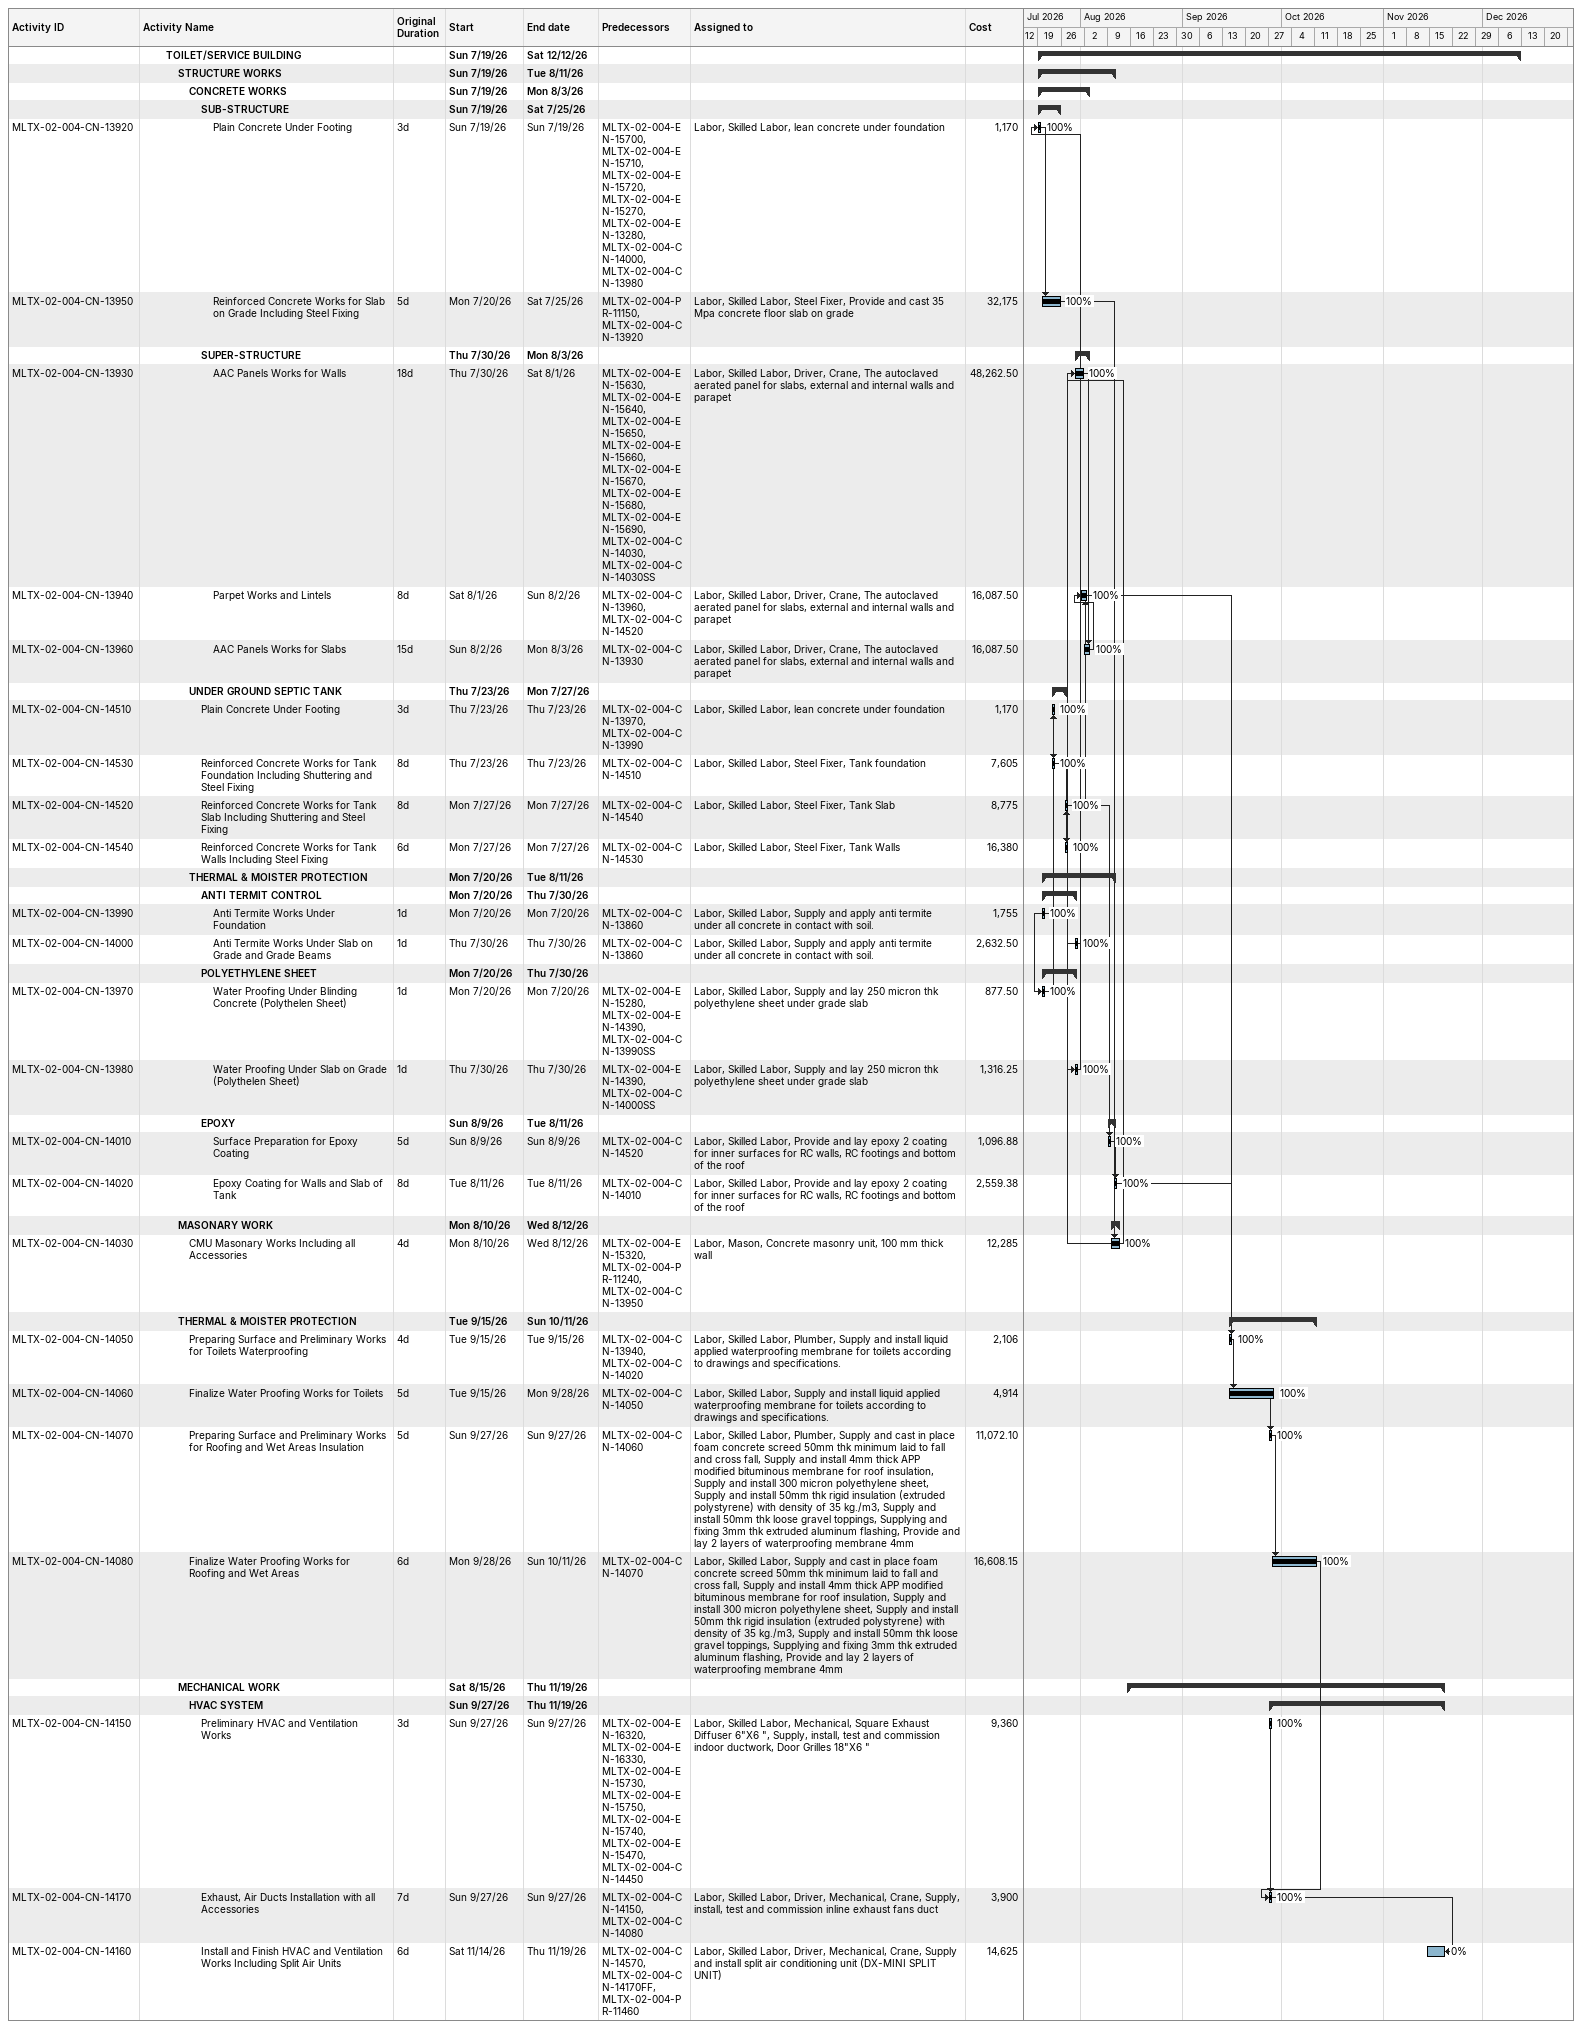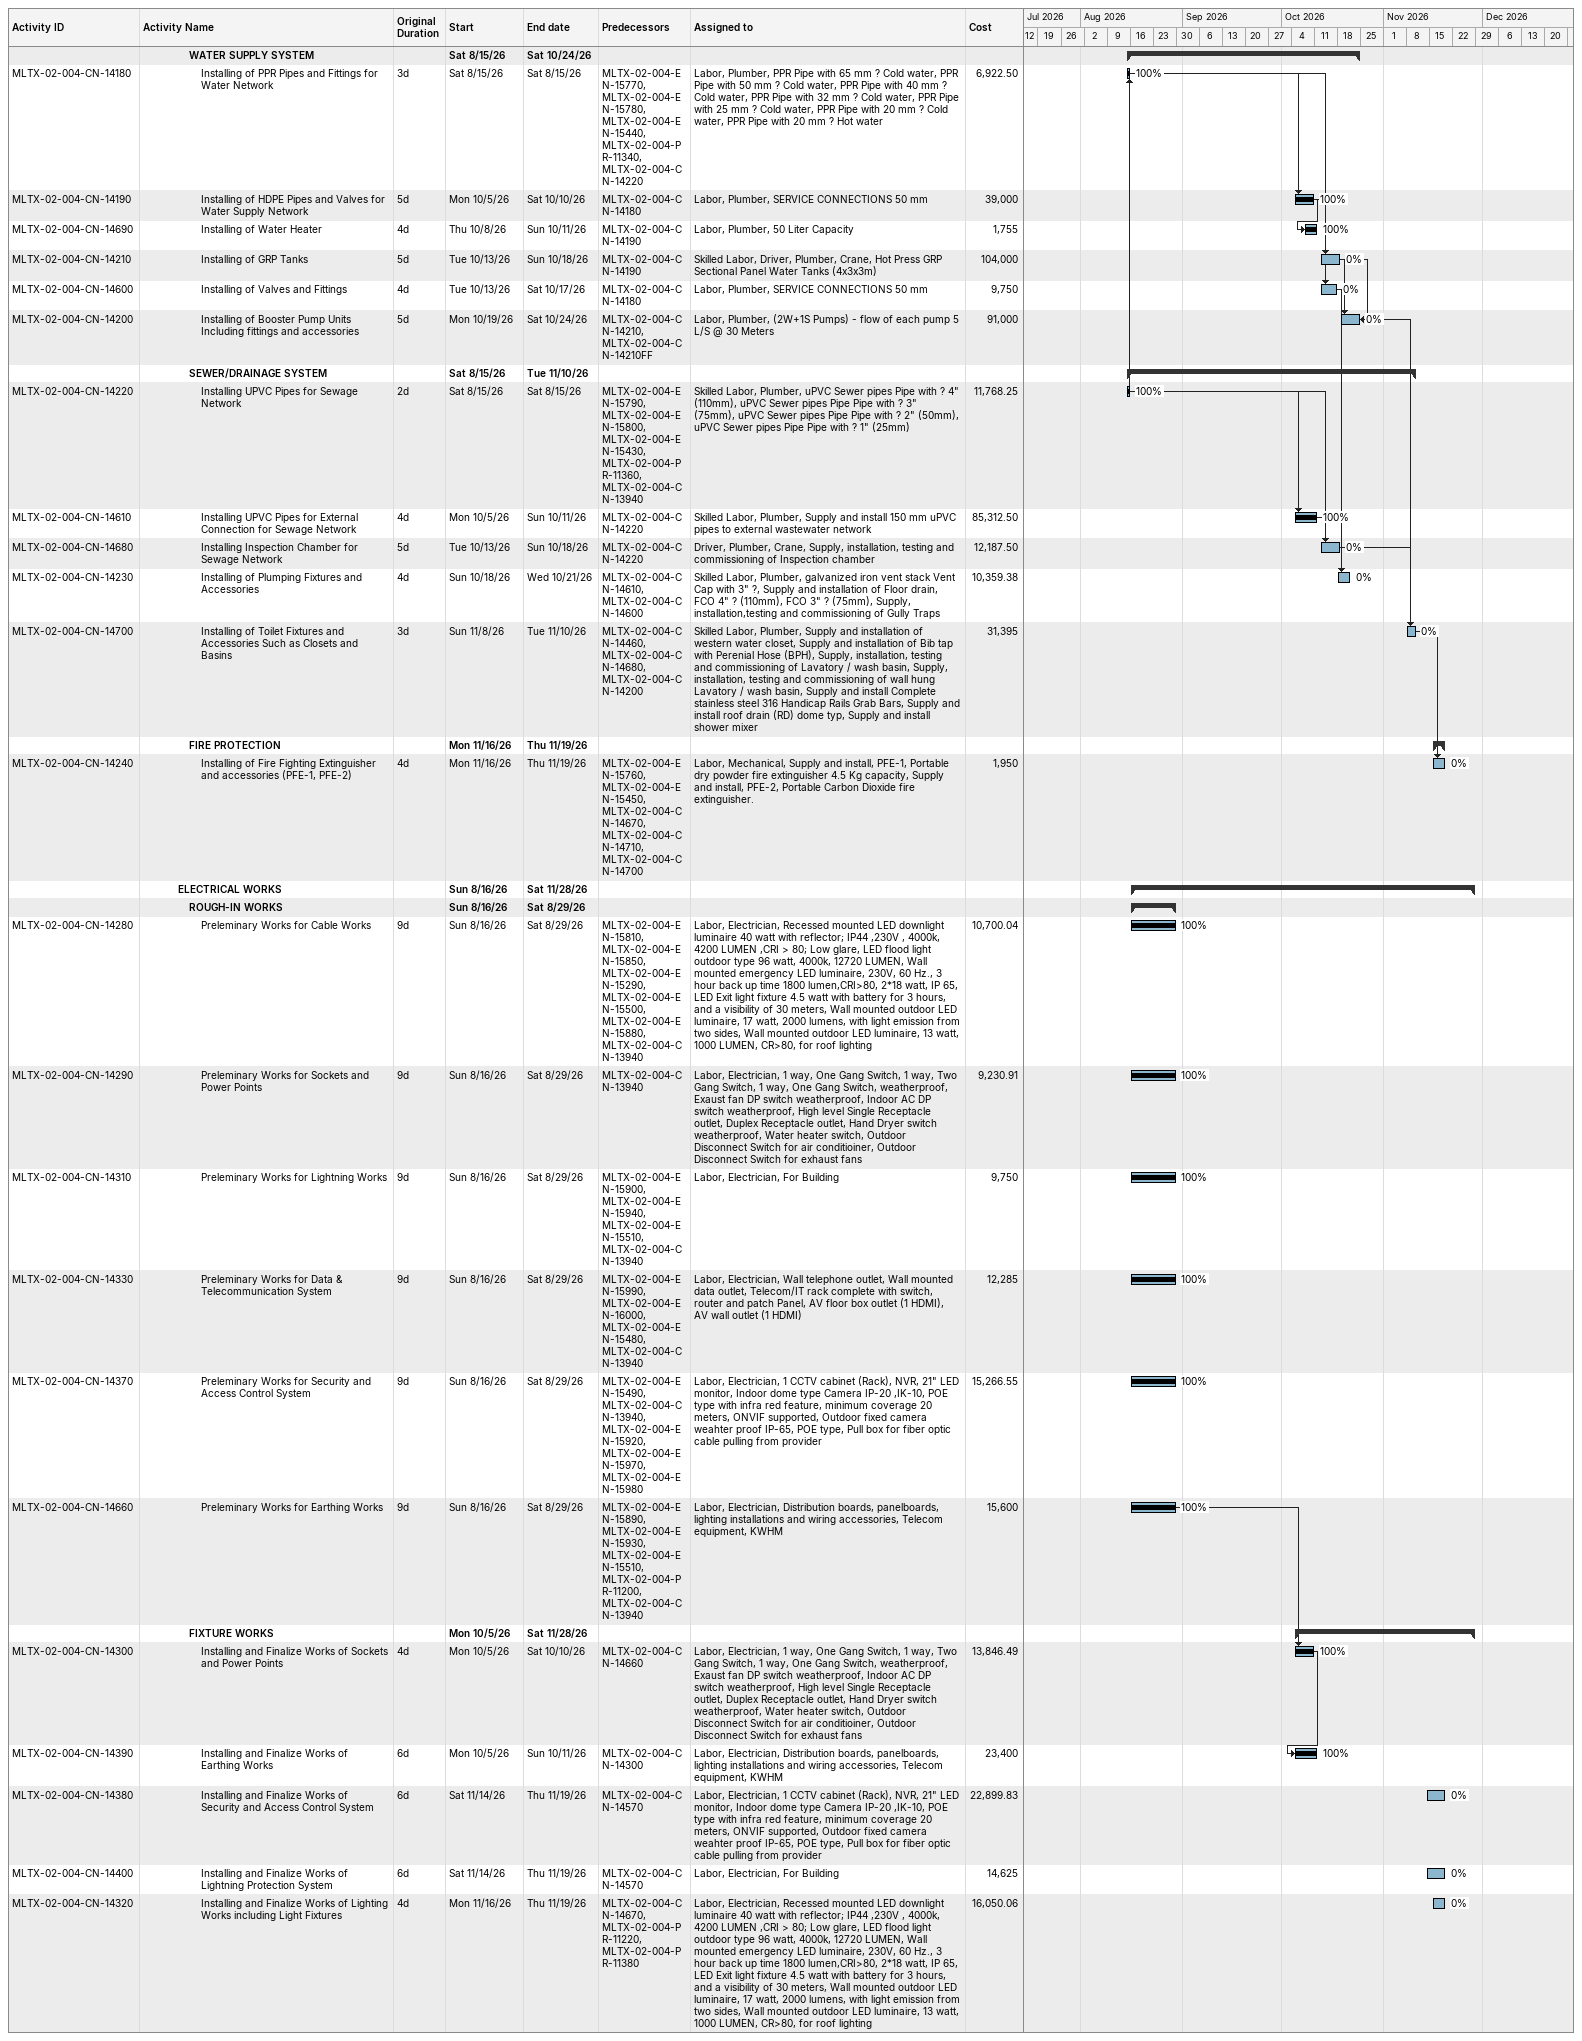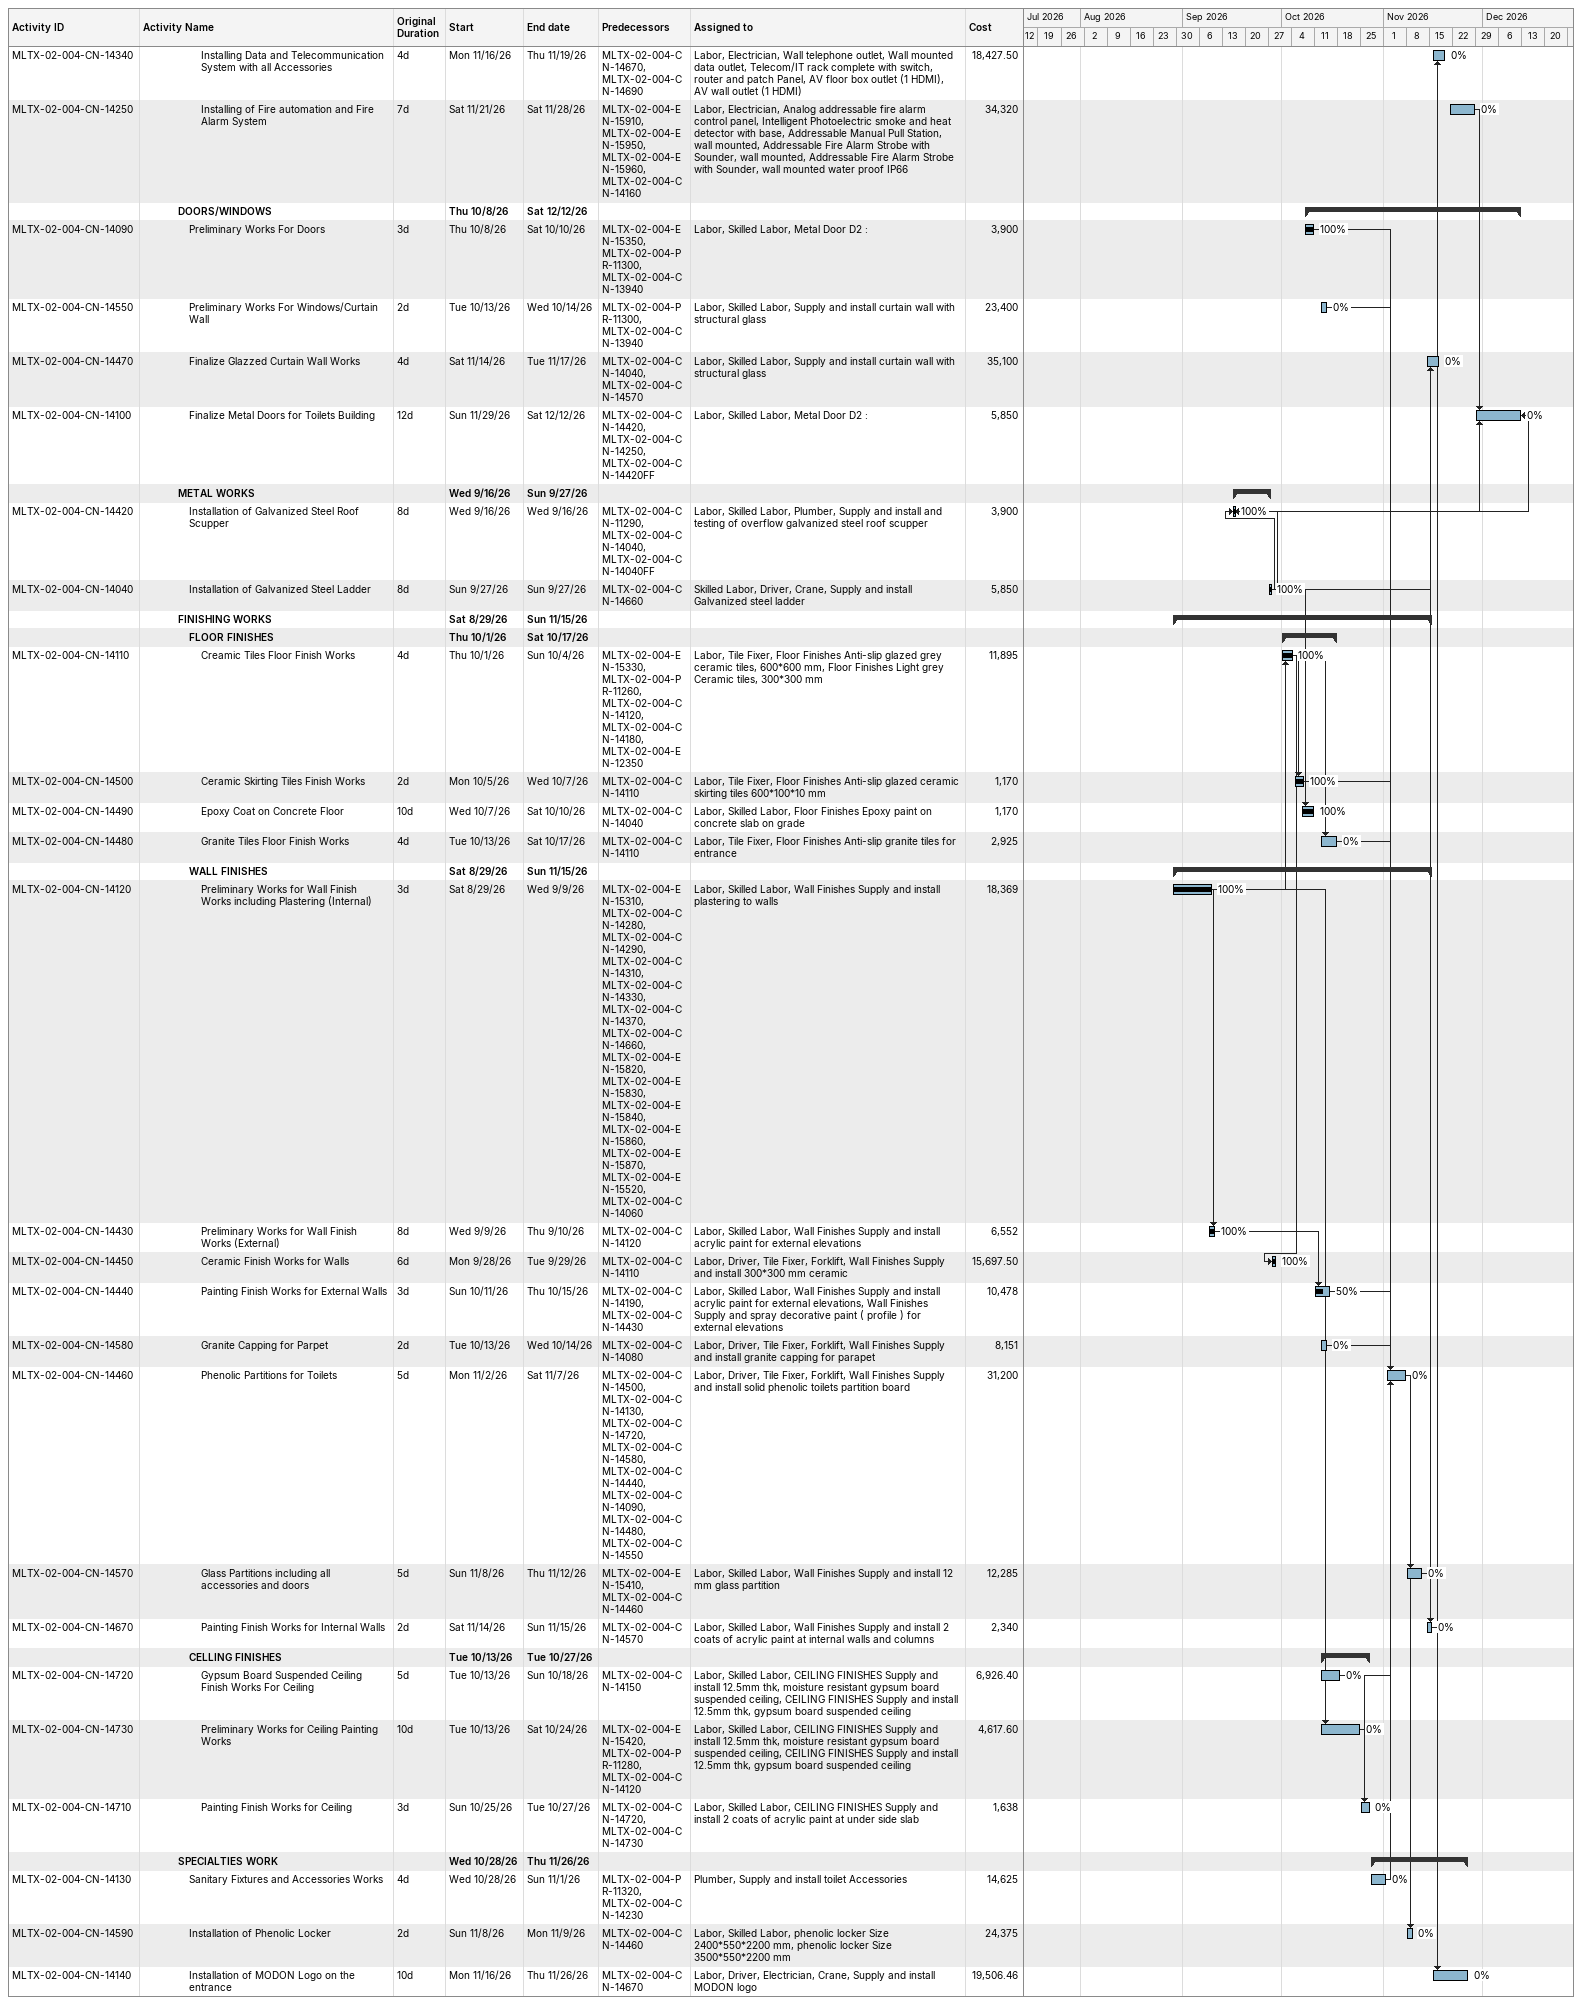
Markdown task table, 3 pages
| ID | Level | Task | Original duration | Start | Finish | Predecessors | Resources | % complete | Cost |
|---|---|---|---|---|---|---|---|---|---|
|  | 3 | **TOILET/SERVICE BUILDING** |  | 2026-07-19 | 2026-12-12 |  |  |  |  |
|  | 4 | **STRUCTURE WORKS** |  | 2026-07-19 | 2026-08-11 |  |  |  |  |
|  | 5 | **CONCRETE WORKS** |  | 2026-07-19 | 2026-08-03 |  |  |  |  |
|  | 6 | **SUB-STRUCTURE** |  | 2026-07-19 | 2026-07-25 |  |  |  |  |
| MLTX-02-004-CN-13920 | 7 | Plain Concrete Under Footing | 3d | 2026-07-19 | 2026-07-19 | MLTX-02-004-EN-15700, MLTX-02-004-EN-15710, MLTX-02-004-EN-15720, MLTX-02-004-EN-15270, MLTX-02-004-EN-13280, MLTX-02-004-CN-14000, MLTX-02-004-CN-13980 | Labor, Skilled Labor, lean concrete under foundation | 100 | 1170 |
| MLTX-02-004-CN-13950 | 7 | Reinforced Concrete Works for Slab on Grade Including Steel Fixing | 5d | 2026-07-20 | 2026-07-25 | MLTX-02-004-PR-11150, MLTX-02-004-CN-13920 | Labor, Skilled Labor, Steel Fixer, Provide and cast 35 Mpa concrete floor slab on grade | 100 | 32175 |
|  | 6 | **SUPER-STRUCTURE** |  | 2026-07-30 | 2026-08-03 |  |  |  |  |
| MLTX-02-004-CN-13930 | 7 | AAC Panels Works for Walls | 18d | 2026-07-30 | 2026-08-01 | MLTX-02-004-EN-15630, MLTX-02-004-EN-15640, MLTX-02-004-EN-15650, MLTX-02-004-EN-15660, MLTX-02-004-EN-15670, MLTX-02-004-EN-15680, MLTX-02-004-EN-15690, MLTX-02-004-CN-14030, MLTX-02-004-CN-14030SS | Labor, Skilled Labor, Driver, Crane, The autoclaved aerated panel for slabs, external and internal walls and parapet | 100 | 48262.50 |
| MLTX-02-004-CN-13940 | 7 | Parpet Works and Lintels | 8d | 2026-08-01 | 2026-08-02 | MLTX-02-004-CN-13960, MLTX-02-004-CN-14520 | Labor, Skilled Labor, Driver, Crane, The autoclaved aerated panel for slabs, external and internal walls and parapet | 100 | 16087.50 |
| MLTX-02-004-CN-13960 | 7 | AAC Panels Works for Slabs | 15d | 2026-08-02 | 2026-08-03 | MLTX-02-004-CN-13930 | Labor, Skilled Labor, Driver, Crane, The autoclaved aerated panel for slabs, external and internal walls and parapet | 100 | 16087.50 |
|  | 5 | **UNDER GROUND SEPTIC TANK** |  | 2026-07-23 | 2026-07-27 |  |  |  |  |
| MLTX-02-004-CN-14510 | 6 | Plain Concrete Under Footing | 3d | 2026-07-23 | 2026-07-23 | MLTX-02-004-CN-13970, MLTX-02-004-CN-13990 | Labor, Skilled Labor, lean concrete under foundation | 100 | 1170 |
| MLTX-02-004-CN-14530 | 6 | Reinforced Concrete Works for Tank Foundation Including Shuttering and Steel Fixing | 8d | 2026-07-23 | 2026-07-23 | MLTX-02-004-CN-14510 | Labor, Skilled Labor, Steel Fixer, Tank foundation | 100 | 7605 |
| MLTX-02-004-CN-14520 | 6 | Reinforced Concrete Works for Tank Slab Including Shuttering and Steel Fixing | 8d | 2026-07-27 | 2026-07-27 | MLTX-02-004-CN-14540 | Labor, Skilled Labor, Steel Fixer, Tank Slab | 100 | 8775 |
| MLTX-02-004-CN-14540 | 6 | Reinforced Concrete Works for Tank Walls Including Steel Fixing | 6d | 2026-07-27 | 2026-07-27 | MLTX-02-004-CN-14530 | Labor, Skilled Labor, Steel Fixer, Tank Walls | 100 | 16380 |
|  | 5 | **THERMAL & MOISTER PROTECTION** |  | 2026-07-20 | 2026-08-11 |  |  |  |  |
|  | 6 | **ANTI TERMIT CONTROL** |  | 2026-07-20 | 2026-07-30 |  |  |  |  |
| MLTX-02-004-CN-13990 | 7 | Anti Termite Works Under Foundation | 1d | 2026-07-20 | 2026-07-20 | MLTX-02-004-CN-13860 | Labor, Skilled Labor, Supply and apply anti termite under all concrete in contact with soil. | 100 | 1755 |
| MLTX-02-004-CN-14000 | 7 | Anti Termite Works Under Slab on Grade and Grade Beams | 1d | 2026-07-30 | 2026-07-30 | MLTX-02-004-CN-13860 | Labor, Skilled Labor, Supply and apply anti termite under all concrete in contact with soil. | 100 | 2632.50 |
|  | 6 | **POLYETHYLENE SHEET** |  | 2026-07-20 | 2026-07-30 |  |  |  |  |
| MLTX-02-004-CN-13970 | 7 | Water Proofing Under Blinding Concrete (Polythelen Sheet) | 1d | 2026-07-20 | 2026-07-20 | MLTX-02-004-EN-15280, MLTX-02-004-EN-14390, MLTX-02-004-CN-13990SS | Labor, Skilled Labor, Supply and lay 250 micron thk polyethylene sheet under grade slab | 100 | 877.50 |
| MLTX-02-004-CN-13980 | 7 | Water Proofing Under Slab on Grade (Polythelen Sheet) | 1d | 2026-07-30 | 2026-07-30 | MLTX-02-004-EN-14390, MLTX-02-004-CN-14000SS | Labor, Skilled Labor, Supply and lay 250 micron thk polyethylene sheet under grade slab | 100 | 1316.25 |
|  | 6 | **EPOXY** |  | 2026-08-09 | 2026-08-11 |  |  |  |  |
| MLTX-02-004-CN-14010 | 7 | Surface Preparation for Epoxy Coating | 5d | 2026-08-09 | 2026-08-09 | MLTX-02-004-CN-14520 | Labor, Skilled Labor, Provide and lay epoxy 2 coating for inner surfaces for RC walls, RC footings and bottom of the roof | 100 | 1096.88 |
| MLTX-02-004-CN-14020 | 7 | Epoxy Coating for Walls and Slab of Tank | 8d | 2026-08-11 | 2026-08-11 | MLTX-02-004-CN-14010 | Labor, Skilled Labor, Provide and lay epoxy 2 coating for inner surfaces for RC walls, RC footings and bottom of the roof | 100 | 2559.38 |
|  | 4 | **MASONARY WORK** |  | 2026-08-10 | 2026-08-12 |  |  |  |  |
| MLTX-02-004-CN-14030 | 5 | CMU Masonary Works Including all Accessories | 4d | 2026-08-10 | 2026-08-12 | MLTX-02-004-EN-15320, MLTX-02-004-PR-11240, MLTX-02-004-CN-13950 | Labor, Mason, Concrete masonry unit, 100 mm thick wall | 100 | 12285 |
|  | 4 | **THERMAL & MOISTER PROTECTION** |  | 2026-09-15 | 2026-10-11 |  |  |  |  |
| MLTX-02-004-CN-14050 | 5 | Preparing Surface and Preliminary Works for Toilets Waterproofing | 4d | 2026-09-15 | 2026-09-15 | MLTX-02-004-CN-13940, MLTX-02-004-CN-14020 | Labor, Skilled Labor, Plumber, Supply and install liquid applied waterproofing membrane for toilets according to drawings and specifications. | 100 | 2106 |
| MLTX-02-004-CN-14060 | 5 | Finalize Water Proofing Works for Toilets | 5d | 2026-09-15 | 2026-09-28 | MLTX-02-004-CN-14050 | Labor, Skilled Labor, Supply and install liquid applied waterproofing membrane for toilets according to drawings and specifications. | 100 | 4914 |
| MLTX-02-004-CN-14070 | 5 | Preparing Surface and Preliminary Works for Roofing and Wet Areas Insulation | 5d | 2026-09-27 | 2026-09-27 | MLTX-02-004-CN-14060 | Labor, Skilled Labor, Plumber, Supply and cast in place foam concrete screed 50mm thk minimum laid to fall and cross fall, Supply and install 4mm thick APP modified bituminous membrane for roof insulation, Supply and install 300 micron polyethylene sheet, Supply and install 50mm thk rigid insulation (extruded polystyrene) with density of 35 kg./m3, Supply and install 50mm thk loose gravel toppings, Supplying and fixing 3mm thk extruded aluminum flashing, Provide and lay 2 layers of waterproofing membrane 4mm | 100 | 11072.10 |
| MLTX-02-004-CN-14080 | 5 | Finalize Water Proofing Works for Roofing and Wet Areas | 6d | 2026-09-28 | 2026-10-11 | MLTX-02-004-CN-14070 | Labor, Skilled Labor, Supply and cast in place foam concrete screed 50mm thk minimum laid to fall and cross fall, Supply and install 4mm thick APP modified bituminous membrane for roof insulation, Supply and install 300 micron polyethylene sheet, Supply and install 50mm thk rigid insulation (extruded polystyrene) with density of 35 kg./m3, Supply and install 50mm thk loose gravel toppings, Supplying and fixing 3mm thk extruded aluminum flashing, Provide and lay 2 layers of waterproofing membrane 4mm | 100 | 16608.15 |
|  | 4 | **MECHANICAL WORK** |  | 2026-08-15 | 2026-11-19 |  |  |  |  |
|  | 5 | **HVAC SYSTEM** |  | 2026-09-27 | 2026-11-19 |  |  |  |  |
| MLTX-02-004-CN-14150 | 6 | Preliminary HVAC and Ventilation Works | 3d | 2026-09-27 | 2026-09-27 | MLTX-02-004-EN-16320, MLTX-02-004-EN-16330, MLTX-02-004-EN-15730, MLTX-02-004-EN-15750, MLTX-02-004-EN-15740, MLTX-02-004-EN-15470, MLTX-02-004-CN-14450 | Labor, Skilled Labor, Mechanical, Square Exhaust Diffuser 6"X6 ", Supply, install, test and commission indoor ductwork, Door Grilles 18"X6 " | 100 | 9360 |
| MLTX-02-004-CN-14170 | 6 | Exhaust, Air Ducts Installation with all Accessories | 7d | 2026-09-27 | 2026-09-27 | MLTX-02-004-CN-14150, MLTX-02-004-CN-14080 | Labor, Skilled Labor, Driver, Mechanical, Crane, Supply, install, test and commission inline exhaust fans duct | 100 | 3900 |
| MLTX-02-004-CN-14160 | 6 | Install and Finish HVAC and Ventilation Works Including Split Air Units | 6d | 2026-11-14 | 2026-11-19 | MLTX-02-004-CN-14570, MLTX-02-004-CN-14170FF, MLTX-02-004-PR-11460 | Labor, Skilled Labor, Driver, Mechanical, Crane, Supply and install split air conditioning unit (DX-MINI SPLIT UNIT) | 0 | 14625 |
|  | 5 | **WATER SUPPLY SYSTEM** |  | 2026-08-15 | 2026-10-24 |  |  |  |  |
| MLTX-02-004-CN-14180 | 6 | Installing of PPR Pipes and Fittings for Water Network | 3d | 2026-08-15 | 2026-08-15 | MLTX-02-004-EN-15770, MLTX-02-004-EN-15780, MLTX-02-004-EN-15440, MLTX-02-004-PR-11340, MLTX-02-004-CN-14220 | Labor, Plumber, PPR Pipe with 65 mm ? Cold water, PPR Pipe with 50 mm ? Cold water, PPR Pipe with 40 mm ? Cold water, PPR Pipe with 32 mm ? Cold water, PPR Pipe with 25 mm ? Cold water, PPR Pipe with 20 mm ? Cold water, PPR Pipe with 20 mm ? Hot water | 100 | 6922.50 |
| MLTX-02-004-CN-14190 | 6 | Installing of HDPE Pipes and Valves for Water Supply Network | 5d | 2026-10-05 | 2026-10-10 | MLTX-02-004-CN-14180 | Labor, Plumber, SERVICE CONNECTIONS 50 mm | 100 | 39000 |
| MLTX-02-004-CN-14690 | 6 | Installing of Water Heater | 4d | 2026-10-08 | 2026-10-11 | MLTX-02-004-CN-14190 | Labor, Plumber, 50 Liter Capacity | 100 | 1755 |
| MLTX-02-004-CN-14210 | 6 | Installing of GRP Tanks | 5d | 2026-10-13 | 2026-10-18 | MLTX-02-004-CN-14190 | Skilled Labor, Driver, Plumber, Crane, Hot Press GRP Sectional Panel Water Tanks (4x3x3m) | 0 | 104000 |
| MLTX-02-004-CN-14600 | 6 | Installing of Valves and Fittings | 4d | 2026-10-13 | 2026-10-17 | MLTX-02-004-CN-14180 | Labor, Plumber, SERVICE CONNECTIONS 50 mm | 0 | 9750 |
| MLTX-02-004-CN-14200 | 6 | Installing of Booster Pump Units Including fittings and accessories | 5d | 2026-10-19 | 2026-10-24 | MLTX-02-004-CN-14210, MLTX-02-004-CN-14210FF | Labor, Plumber, (2W+1S Pumps) - flow of each pump 5 L/S @ 30 Meters | 0 | 91000 |
|  | 5 | **SEWER/DRAINAGE SYSTEM** |  | 2026-08-15 | 2026-11-10 |  |  |  |  |
| MLTX-02-004-CN-14220 | 6 | Installing UPVC Pipes for Sewage Network | 2d | 2026-08-15 | 2026-08-15 | MLTX-02-004-EN-15790, MLTX-02-004-EN-15800, MLTX-02-004-EN-15430, MLTX-02-004-PR-11360, MLTX-02-004-CN-13940 | Skilled Labor, Plumber, uPVC Sewer pipes Pipe with ? 4" (110mm), uPVC Sewer pipes Pipe Pipe with ? 3" (75mm), uPVC Sewer pipes Pipe Pipe with ? 2" (50mm), uPVC Sewer pipes Pipe Pipe with ? 1" (25mm) | 100 | 11768.25 |
| MLTX-02-004-CN-14610 | 6 | Installing UPVC Pipes for External Connection for Sewage Network | 4d | 2026-10-05 | 2026-10-11 | MLTX-02-004-CN-14220 | Skilled Labor, Plumber, Supply and install 150 mm uPVC pipes to external wastewater network | 100 | 85312.50 |
| MLTX-02-004-CN-14680 | 6 | Installing Inspection Chamber for Sewage Network | 5d | 2026-10-13 | 2026-10-18 | MLTX-02-004-CN-14220 | Driver, Plumber, Crane, Supply, installation, testing and commissioning of Inspection chamber | 0 | 12187.50 |
| MLTX-02-004-CN-14230 | 6 | Installing of Plumping Fixtures and Accessories | 4d | 2026-10-18 | 2026-10-21 | MLTX-02-004-CN-14610, MLTX-02-004-CN-14600 | Skilled Labor, Plumber, galvanized iron vent stack Vent Cap with 3" ?, Supply and installation of Floor drain, FCO 4" ? (110mm), FCO 3" ? (75mm), Supply, installation,testing and commissioning of Gully Traps | 0 | 10359.38 |
| MLTX-02-004-CN-14700 | 6 | Installing of Toilet Fixtures and Accessories Such as Closets and Basins | 3d | 2026-11-08 | 2026-11-10 | MLTX-02-004-CN-14460, MLTX-02-004-CN-14680, MLTX-02-004-CN-14200 | Skilled Labor, Plumber, Supply and installation of western water closet, Supply and installation of Bib tap with Perenial Hose (BPH), Supply, installation, testing and commissioning of Lavatory / wash basin, Supply, installation, testing and commissioning of wall hung Lavatory / wash basin, Supply and install Complete stainless steel 316 Handicap Rails Grab Bars, Supply and install roof drain (RD) dome typ, Supply and install shower mixer | 0 | 31395 |
|  | 5 | **FIRE PROTECTION** |  | 2026-11-16 | 2026-11-19 |  |  |  |  |
| MLTX-02-004-CN-14240 | 6 | Installing of Fire Fighting Extinguisher and accessories (PFE-1, PFE-2) | 4d | 2026-11-16 | 2026-11-19 | MLTX-02-004-EN-15760, MLTX-02-004-EN-15450, MLTX-02-004-CN-14670, MLTX-02-004-CN-14710, MLTX-02-004-CN-14700 | Labor, Mechanical, Supply and install, PFE-1, Portable dry powder fire extinguisher 4.5 Kg capacity, Supply and install, PFE-2, Portable Carbon Dioxide fire extinguisher. | 0 | 1950 |
|  | 4 | **ELECTRICAL WORKS** |  | 2026-08-16 | 2026-11-28 |  |  |  |  |
|  | 5 | **ROUGH-IN WORKS** |  | 2026-08-16 | 2026-08-29 |  |  |  |  |
| MLTX-02-004-CN-14280 | 6 | Preleminary Works for Cable Works | 9d | 2026-08-16 | 2026-08-29 | MLTX-02-004-EN-15810, MLTX-02-004-EN-15850, MLTX-02-004-EN-15290, MLTX-02-004-EN-15500, MLTX-02-004-EN-15880, MLTX-02-004-CN-13940 | Labor, Electrician, Recessed mounted LED downlight luminaire 40 watt with reflector; IP44 ,230V , 4000k, 4200 LUMEN ,CRI > 80; Low glare, LED flood light outdoor type 96 watt, 4000k, 12720 LUMEN, Wall mounted emergency LED luminaire, 230V, 60 Hz., 3 hour back up time 1800 lumen,CRI>80, 2*18 watt, IP 65, LED Exit light fixture 4.5 watt with battery for 3 hours, and a visibility of 30 meters, Wall mounted outdoor LED luminaire, 17 watt, 2000 lumens, with light emission from two sides, Wall mounted outdoor LED luminaire, 13 watt, 1000 LUMEN, CR>80, for roof lighting | 100 | 10700.04 |
| MLTX-02-004-CN-14290 | 6 | Preleminary Works for Sockets and Power Points | 9d | 2026-08-16 | 2026-08-29 | MLTX-02-004-CN-13940 | Labor, Electrician, 1 way, One Gang Switch, 1 way, Two Gang Switch, 1 way, One Gang Switch, weatherproof, Exaust fan DP switch weatherproof, Indoor AC DP switch weatherproof, High level Single Receptacle outlet, Duplex Receptacle outlet, Hand Dryer switch weatherproof, Water heater switch, Outdoor Disconnect Switch for air conditioiner, Outdoor Disconnect Switch for exhaust fans | 100 | 9230.91 |
| MLTX-02-004-CN-14310 | 6 | Preleminary Works for Lightning Works | 9d | 2026-08-16 | 2026-08-29 | MLTX-02-004-EN-15900, MLTX-02-004-EN-15940, MLTX-02-004-EN-15510, MLTX-02-004-CN-13940 | Labor, Electrician, For Building | 100 | 9750 |
| MLTX-02-004-CN-14330 | 6 | Preleminary Works for Data & Telecommunication System | 9d | 2026-08-16 | 2026-08-29 | MLTX-02-004-EN-15990, MLTX-02-004-EN-16000, MLTX-02-004-EN-15480, MLTX-02-004-CN-13940 | Labor, Electrician, Wall telephone outlet, Wall mounted data outlet, Telecom/IT rack complete with switch, router and patch Panel, AV floor box outlet (1 HDMI), AV wall outlet (1 HDMI) | 100 | 12285 |
| MLTX-02-004-CN-14370 | 6 | Preleminary Works for Security and Access Control System | 9d | 2026-08-16 | 2026-08-29 | MLTX-02-004-EN-15490, MLTX-02-004-CN-13940, MLTX-02-004-EN-15920, MLTX-02-004-EN-15970, MLTX-02-004-EN-15980 | Labor, Electrician, 1 CCTV cabinet (Rack), NVR, 21" LED monitor, Indoor dome type Camera IP-20 ,IK-10, POE type with infra red feature, minimum coverage 20 meters, ONVIF supported, Outdoor fixed camera weahter proof IP-65, POE type, Pull box for fiber optic cable pulling from provider | 100 | 15266.55 |
| MLTX-02-004-CN-14660 | 6 | Preleminary Works for Earthing Works | 9d | 2026-08-16 | 2026-08-29 | MLTX-02-004-EN-15890, MLTX-02-004-EN-15930, MLTX-02-004-EN-15510, MLTX-02-004-PR-11200, MLTX-02-004-CN-13940 | Labor, Electrician, Distribution boards, panelboards, lighting installations and wiring accessories, Telecom equipment, KWHM | 100 | 15600 |
|  | 5 | **FIXTURE WORKS** |  | 2026-10-05 | 2026-11-28 |  |  |  |  |
| MLTX-02-004-CN-14300 | 6 | Installing and Finalize Works of Sockets and Power Points | 4d | 2026-10-05 | 2026-10-10 | MLTX-02-004-CN-14660 | Labor, Electrician, 1 way, One Gang Switch, 1 way, Two Gang Switch, 1 way, One Gang Switch, weatherproof, Exaust fan DP switch weatherproof, Indoor AC DP switch weatherproof, High level Single Receptacle outlet, Duplex Receptacle outlet, Hand Dryer switch weatherproof, Water heater switch, Outdoor Disconnect Switch for air conditioiner, Outdoor Disconnect Switch for exhaust fans | 100 | 13846.49 |
| MLTX-02-004-CN-14390 | 6 | Installing and Finalize Works of Earthing Works | 6d | 2026-10-05 | 2026-10-11 | MLTX-02-004-CN-14300 | Labor, Electrician, Distribution boards, panelboards, lighting installations and wiring accessories, Telecom equipment, KWHM | 100 | 23400 |
| MLTX-02-004-CN-14380 | 6 | Installing and Finalize Works of Security and Access Control System | 6d | 2026-11-14 | 2026-11-19 | MLTX-02-004-CN-14570 | Labor, Electrician, 1 CCTV cabinet (Rack), NVR, 21" LED monitor, Indoor dome type Camera IP-20 ,IK-10, POE type with infra red feature, minimum coverage 20 meters, ONVIF supported, Outdoor fixed camera weahter proof IP-65, POE type, Pull box for fiber optic cable pulling from provider | 0 | 22899.83 |
| MLTX-02-004-CN-14400 | 6 | Installing and Finalize Works of Lightning Protection System | 6d | 2026-11-14 | 2026-11-19 | MLTX-02-004-CN-14570 | Labor, Electrician, For Building | 0 | 14625 |
| MLTX-02-004-CN-14320 | 6 | Installing and Finalize Works of Lighting Works including Light Fixtures | 4d | 2026-11-16 | 2026-11-19 | MLTX-02-004-CN-14670, MLTX-02-004-PR-11220, MLTX-02-004-PR-11380 | Labor, Electrician, Recessed mounted LED downlight luminaire 40 watt with reflector; IP44 ,230V , 4000k, 4200 LUMEN ,CRI > 80; Low glare, LED flood light outdoor type 96 watt, 4000k, 12720 LUMEN, Wall mounted emergency LED luminaire, 230V, 60 Hz., 3 hour back up time 1800 lumen,CRI>80, 2*18 watt, IP 65, LED Exit light fixture 4.5 watt with battery for 3 hours, and a visibility of 30 meters, Wall mounted outdoor LED luminaire, 17 watt, 2000 lumens, with light emission from two sides, Wall mounted outdoor LED luminaire, 13 watt, 1000 LUMEN, CR>80, for roof lighting | 0 | 16050.06 |
| MLTX-02-004-CN-14340 | 6 | Installing Data and Telecommunication System with all Accessories | 4d | 2026-11-16 | 2026-11-19 | MLTX-02-004-CN-14670, MLTX-02-004-CN-14690 | Labor, Electrician, Wall telephone outlet, Wall mounted data outlet, Telecom/IT rack complete with switch, router and patch Panel, AV floor box outlet (1 HDMI), AV wall outlet (1 HDMI) | 0 | 18427.50 |
| MLTX-02-004-CN-14250 | 6 | Installing of Fire automation and Fire Alarm System | 7d | 2026-11-21 | 2026-11-28 | MLTX-02-004-EN-15910, MLTX-02-004-EN-15950, MLTX-02-004-EN-15960, MLTX-02-004-CN-14160 | Labor, Electrician, Analog addressable fire alarm control panel, Intelligent Photoelectric smoke and heat detector with base, Addressable Manual Pull Station, wall mounted, Addressable Fire Alarm Strobe with Sounder, wall mounted, Addressable Fire Alarm Strobe with Sounder, wall mounted water proof IP66 | 0 | 34320 |
|  | 4 | **DOORS/WINDOWS** |  | 2026-10-08 | 2026-12-12 |  |  |  |  |
| MLTX-02-004-CN-14090 | 5 | Preliminary Works For Doors | 3d | 2026-10-08 | 2026-10-10 | MLTX-02-004-EN-15350, MLTX-02-004-PR-11300, MLTX-02-004-CN-13940 | Labor, Skilled Labor, Metal Door D2 : | 100 | 3900 |
| MLTX-02-004-CN-14550 | 5 | Preliminary Works For Windows/Curtain Wall | 2d | 2026-10-13 | 2026-10-14 | MLTX-02-004-PR-11300, MLTX-02-004-CN-13940 | Labor, Skilled Labor, Supply and install curtain wall with structural glass | 0 | 23400 |
| MLTX-02-004-CN-14470 | 5 | Finalize Glazzed Curtain Wall Works | 4d | 2026-11-14 | 2026-11-17 | MLTX-02-004-CN-14040, MLTX-02-004-CN-14570 | Labor, Skilled Labor, Supply and install curtain wall with structural glass | 0 | 35100 |
| MLTX-02-004-CN-14100 | 5 | Finalize Metal Doors for Toilets Building | 12d | 2026-11-29 | 2026-12-12 | MLTX-02-004-CN-14420, MLTX-02-004-CN-14250, MLTX-02-004-CN-14420FF | Labor, Skilled Labor, Metal Door D2 : | 0 | 5850 |
|  | 4 | **METAL WORKS** |  | 2026-09-16 | 2026-09-27 |  |  |  |  |
| MLTX-02-004-CN-14420 | 5 | Installation of Galvanized Steel Roof Scupper | 8d | 2026-09-16 | 2026-09-16 | MLTX-02-004-CN-11290, MLTX-02-004-CN-14040, MLTX-02-004-CN-14040FF | Labor, Skilled Labor, Plumber, Supply and install and testing of overflow galvanized steel roof scupper | 100 | 3900 |
| MLTX-02-004-CN-14040 | 5 | Installation of Galvanized Steel Ladder | 8d | 2026-09-27 | 2026-09-27 | MLTX-02-004-CN-14660 | Skilled Labor, Driver, Crane, Supply and install Galvanized steel ladder | 100 | 5850 |
|  | 4 | **FINISHING WORKS** |  | 2026-08-29 | 2026-11-15 |  |  |  |  |
|  | 5 | **FLOOR FINISHES** |  | 2026-10-01 | 2026-10-17 |  |  |  |  |
| MLTX-02-004-CN-14110 | 6 | Creamic Tiles Floor Finish Works | 4d | 2026-10-01 | 2026-10-04 | MLTX-02-004-EN-15330, MLTX-02-004-PR-11260, MLTX-02-004-CN-14120, MLTX-02-004-CN-14180, MLTX-02-004-EN-12350 | Labor, Tile Fixer, Floor Finishes Anti-slip glazed grey ceramic tiles, 600*600 mm, Floor Finishes Light grey Ceramic tiles, 300*300 mm | 100 | 11895 |
| MLTX-02-004-CN-14500 | 6 | Ceramic Skirting Tiles Finish Works | 2d | 2026-10-05 | 2026-10-07 | MLTX-02-004-CN-14110 | Labor, Tile Fixer, Floor Finishes Anti-slip glazed ceramic skirting tiles 600*100*10 mm | 100 | 1170 |
| MLTX-02-004-CN-14490 | 6 | Epoxy Coat on Concrete Floor | 10d | 2026-10-07 | 2026-10-10 | MLTX-02-004-CN-14040 | Labor, Skilled Labor, Floor Finishes Epoxy paint on concrete slab on grade | 100 | 1170 |
| MLTX-02-004-CN-14480 | 6 | Granite Tiles Floor Finish Works | 4d | 2026-10-13 | 2026-10-17 | MLTX-02-004-CN-14110 | Labor, Tile Fixer, Floor Finishes Anti-slip granite tiles for entrance | 0 | 2925 |
|  | 5 | **WALL FINISHES** |  | 2026-08-29 | 2026-11-15 |  |  |  |  |
| MLTX-02-004-CN-14120 | 6 | Preliminary Works for Wall Finish Works including Plastering (Internal) | 3d | 2026-08-29 | 2026-09-09 | MLTX-02-004-EN-15310, MLTX-02-004-CN-14280, MLTX-02-004-CN-14290, MLTX-02-004-CN-14310, MLTX-02-004-CN-14330, MLTX-02-004-CN-14370, MLTX-02-004-CN-14660, MLTX-02-004-EN-15820, MLTX-02-004-EN-15830, MLTX-02-004-EN-15840, MLTX-02-004-EN-15860, MLTX-02-004-EN-15870, MLTX-02-004-EN-15520, MLTX-02-004-CN-14060 | Labor, Skilled Labor, Wall Finishes Supply and install plastering to walls | 100 | 18369 |
| MLTX-02-004-CN-14430 | 6 | Preliminary Works for Wall Finish Works (External) | 8d | 2026-09-09 | 2026-09-10 | MLTX-02-004-CN-14120 | Labor, Skilled Labor, Wall Finishes Supply and install acrylic paint for external elevations | 100 | 6552 |
| MLTX-02-004-CN-14450 | 6 | Ceramic Finish Works for Walls | 6d | 2026-09-28 | 2026-09-29 | MLTX-02-004-CN-14110 | Labor, Driver, Tile Fixer, Forklift, Wall Finishes Supply and install 300*300 mm ceramic | 100 | 15697.50 |
| MLTX-02-004-CN-14440 | 6 | Painting Finish Works for External Walls | 3d | 2026-10-11 | 2026-10-15 | MLTX-02-004-CN-14190, MLTX-02-004-CN-14430 | Labor, Skilled Labor, Wall Finishes Supply and install acrylic paint for external elevations, Wall Finishes Supply and spray decorative paint ( profile ) for external elevations | 50 | 10478 |
| MLTX-02-004-CN-14580 | 6 | Granite Capping for Parpet | 2d | 2026-10-13 | 2026-10-14 | MLTX-02-004-CN-14080 | Labor, Driver, Tile Fixer, Forklift, Wall Finishes Supply and install granite capping for parapet | 0 | 8151 |
| MLTX-02-004-CN-14460 | 6 | Phenolic Partitions for Toilets | 5d | 2026-11-02 | 2026-11-07 | MLTX-02-004-CN-14500, MLTX-02-004-CN-14130, MLTX-02-004-CN-14720, MLTX-02-004-CN-14580, MLTX-02-004-CN-14440, MLTX-02-004-CN-14090, MLTX-02-004-CN-14480, MLTX-02-004-CN-14550 | Labor, Driver, Tile Fixer, Forklift, Wall Finishes Supply and install solid phenolic toilets partition board | 0 | 31200 |
| MLTX-02-004-CN-14570 | 6 | Glass Partitions including all accessories and doors | 5d | 2026-11-08 | 2026-11-12 | MLTX-02-004-EN-15410, MLTX-02-004-CN-14460 | Labor, Skilled Labor, Wall Finishes Supply and install 12 mm glass partition | 0 | 12285 |
| MLTX-02-004-CN-14670 | 6 | Painting Finish Works for Internal Walls | 2d | 2026-11-14 | 2026-11-15 | MLTX-02-004-CN-14570 | Labor, Skilled Labor, Wall Finishes Supply and install 2 coats of acrylic paint at internal walls and columns | 0 | 2340 |
|  | 5 | **CELLING FINISHES** |  | 2026-10-13 | 2026-10-27 |  |  |  |  |
| MLTX-02-004-CN-14720 | 6 | Gypsum Board Suspended Ceiling Finish Works For Ceiling | 5d | 2026-10-13 | 2026-10-18 | MLTX-02-004-CN-14150 | Labor, Skilled Labor, CEILING FINISHES Supply and install 12.5mm thk, moisture resistant gypsum board suspended ceiling, CEILING FINISHES Supply and install 12.5mm thk, gypsum board suspended ceiling | 0 | 6926.40 |
| MLTX-02-004-CN-14730 | 6 | Preliminary Works for Ceiling Painting Works | 10d | 2026-10-13 | 2026-10-24 | MLTX-02-004-EN-15420, MLTX-02-004-PR-11280, MLTX-02-004-CN-14120 | Labor, Skilled Labor, CEILING FINISHES Supply and install 12.5mm thk, moisture resistant gypsum board suspended ceiling, CEILING FINISHES Supply and install 12.5mm thk, gypsum board suspended ceiling | 0 | 4617.60 |
| MLTX-02-004-CN-14710 | 6 | Painting Finish Works for Ceiling | 3d | 2026-10-25 | 2026-10-27 | MLTX-02-004-CN-14720, MLTX-02-004-CN-14730 | Labor, Skilled Labor, CEILING FINISHES Supply and install 2 coats of acrylic paint at under side slab | 0 | 1638 |
|  | 4 | **SPECIALTIES WORK** |  | 2026-10-28 | 2026-11-26 |  |  |  |  |
| MLTX-02-004-CN-14130 | 5 | Sanitary Fixtures and Accessories Works | 4d | 2026-10-28 | 2026-11-01 | MLTX-02-004-PR-11320, MLTX-02-004-CN-14230 | Plumber, Supply and install toilet Accessories | 0 | 14625 |
| MLTX-02-004-CN-14590 | 5 | Installation of Phenolic Locker | 2d | 2026-11-08 | 2026-11-09 | MLTX-02-004-CN-14460 | Labor, Skilled Labor, phenolic locker Size 2400*550*2200 mm, phenolic locker Size 3500*550*2200 mm | 0 | 24375 |
| MLTX-02-004-CN-14140 | 5 | Installation of MODON Logo on the entrance | 10d | 2026-11-16 | 2026-11-26 | MLTX-02-004-CN-14670 | Labor, Driver, Electrician, Crane, Supply and install MODON logo | 0 | 19506.46 |
